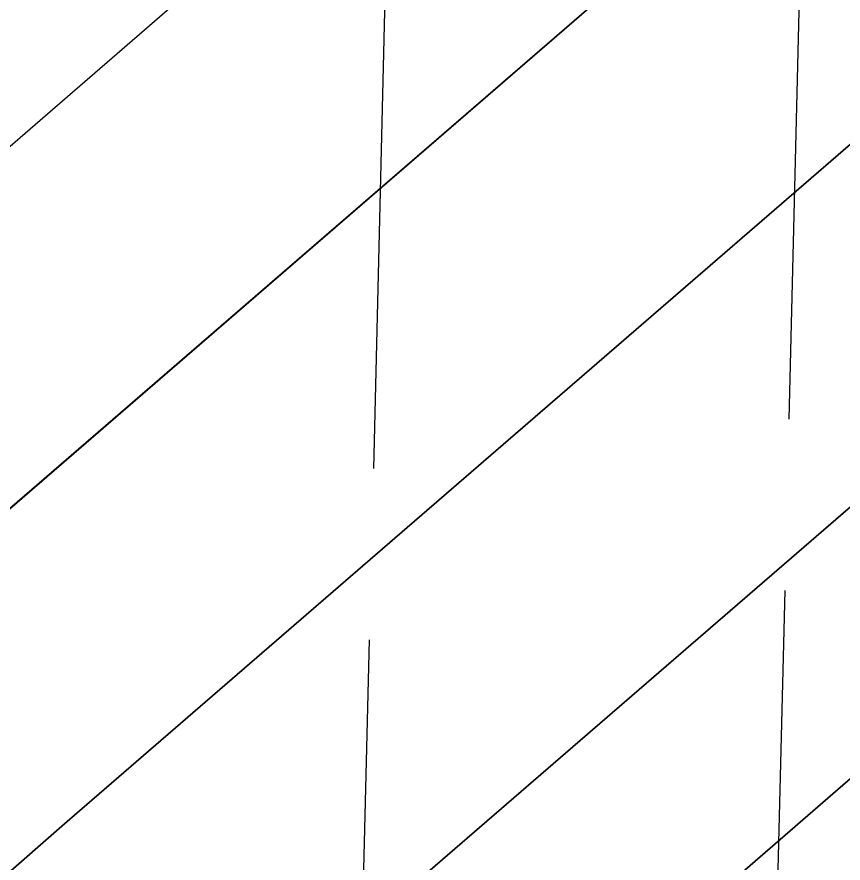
# Model space of a CAD drawing. Extents: x 380192 to 391966, y 6058532 to 6064394.
# Drawn here: x 390049.7 to 390110, y 6061316.3 to 6061378 of the extents above; entities that cross this region are included whole.
import ezdxf

# ---------------------------------------------------------------- set-up
doc = ezdxf.new("R2010")
doc.units = 0
doc.header["$LTSCALE"] = 5
doc.linetypes.add('foc-UNSURVEYED', pattern=[12.5, 10, -2.5])
for name, color, linetype in [('C-RW', 13, 'Continuous'), ('F-RW', 190, 'Continuous'), ('L-USEC', 7, 'foc-UNSURVEYED')]:
    doc.layers.add(name, color=color, linetype=linetype)

msp = doc.modelspace()

# ---------------------------------------------------------------- linework, layer by layer
at = {"layer": 'C-RW', "flags": 128}
for points in [[(389224.386, 6061083.962), (389595.946, 6060971.696), (389660.74, 6061028.46), (389688.952, 6061026.596), (390040.283, 6061334.389), (390446.546, 6061685.785)], [(390470.977, 6061680.483), (390053.396, 6061319.298), (389695.897, 6061006.102), (389667.686, 6061007.965), (389605.211, 6060953.233), (389224.019, 6061068.409)]]:
    msp.add_lwpolyline(points, dxfattribs=at)
at = {"layer": 'F-RW', "flags": 128}
for points in [[(388536.558, 6059978.166), (389205.6, 6060559.16), (389222.538, 6060593.561), (389357.25, 6060709.421), (390053.396, 6061319.298), (390733.835, 6061907.841)], [(390746.914, 6061892.72), (390066.523, 6061304.219), (389370.347, 6060694.315), (389238.67, 6060581.067), (389221.754, 6060546.71), (388549.741, 6059963.136)], [(388705.105, 6060598.442), (389194.411, 6060583.595), (389216.357, 6060582.929), (389240.001, 6060582.212), (389370.347, 6060694.315), (390066.523, 6061304.219), (390746.914, 6061892.72)], [(388549.741, 6059963.136), (389225.483, 6060549.948), (389380.176, 6060682.992), (390076.368, 6061292.909), (390756.723, 6061881.379)], [(390756.723, 6061881.379), (390076.368, 6061292.909), (389380.176, 6060682.992), (389239.75, 6060562.219), (389228.565, 6060562.564), (389206.657, 6060563.228), (389179.23, 6060564.06)], [(389189.446, 6060571.61), (389206.405, 6060606.056), (389344.154, 6060724.527), (389647.877, 6060990.611), (389660.74, 6061028.46), (390027.143, 6061349.457), (390605.69, 6061849.868)], [(390603.649, 6061821.67), (390040.27, 6061334.378), (389677.945, 6061016.953), (389665.822, 6060979.754), (389357.25, 6060709.421), (389222.538, 6060593.561), (389205.6, 6060559.16), (389187.893, 6060543.784)]]:
    msp.add_lwpolyline(points, dxfattribs=at)
at = {"layer": 'L-USEC'}
for p, q in [((390065.101, 6060907.66), (390084.659, 6061711.752)), ((390114.816, 6061711.031), (390095.258, 6060906.937))]:
    msp.add_line(p, q, dxfattribs=at)

doc.saveas('drawing.dxf')
